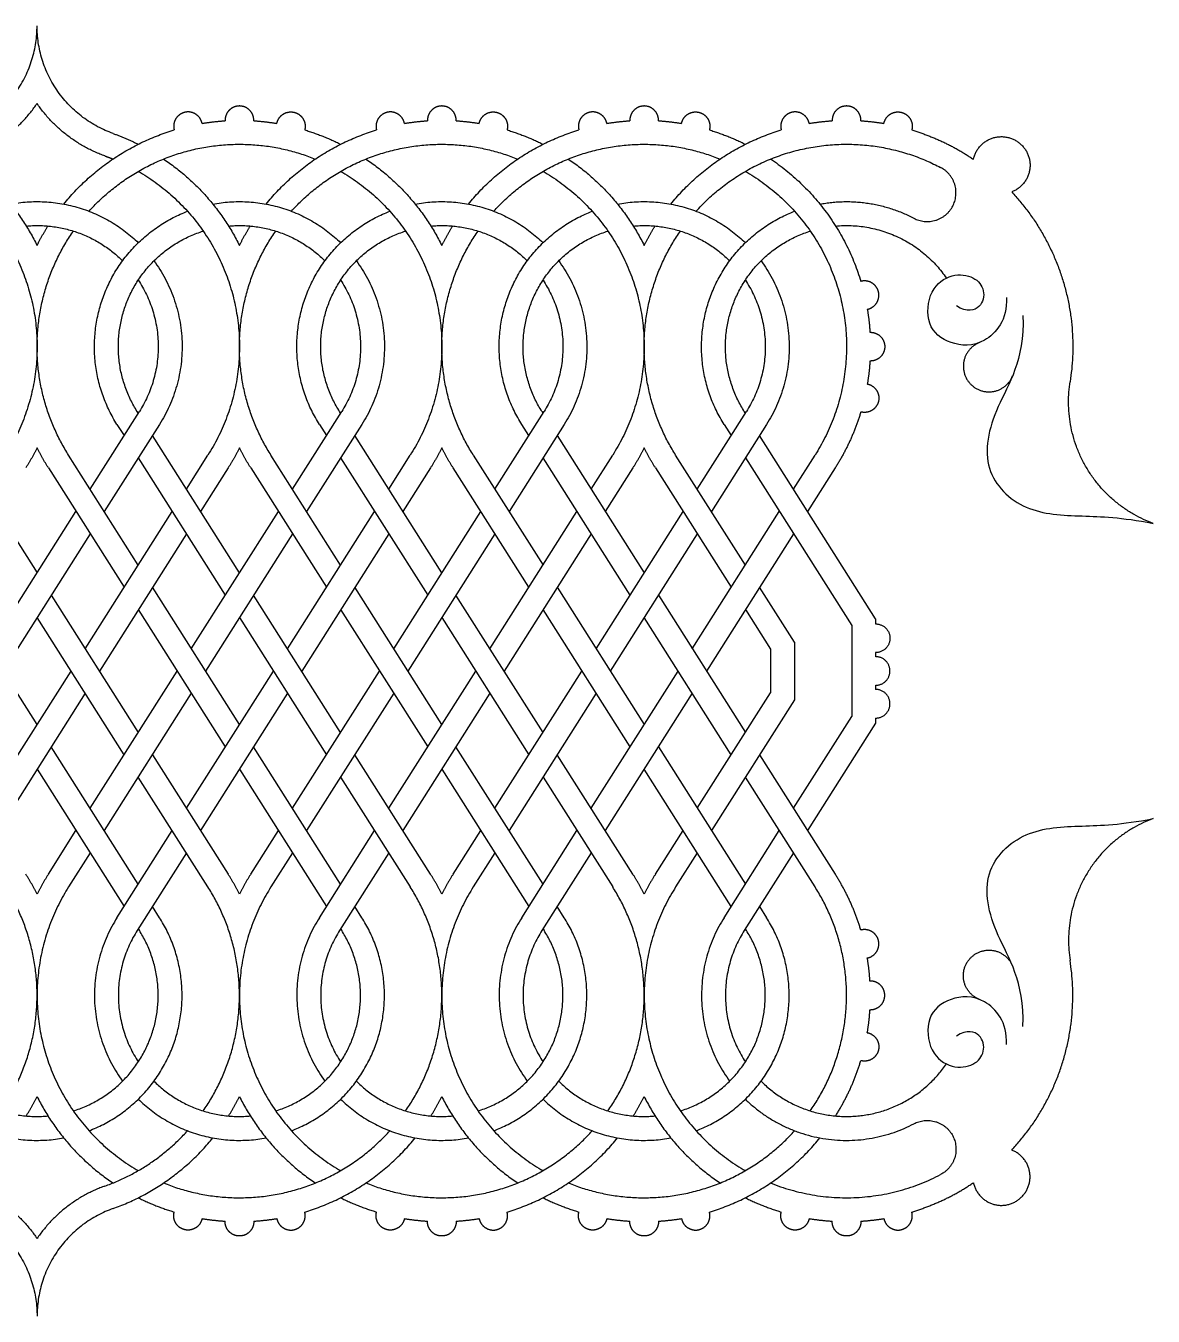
# Model space of a CAD drawing. Header units: millimetres. Extents: x -117 to 119, y -123 to 112.
# Drawn here: x 77.23 to 118.31, y 16.34 to 63.35 of the extents above; entities that cross this region are included whole.
import ezdxf

# ---------------------------------------------------------------- set-up
doc = ezdxf.new("R2010")
doc.units = ezdxf.units.MM
doc.header["$MEASUREMENT"] = 0
doc.layers.add('Layer 03', color=5, linetype='Continuous')

msp = doc.modelspace()

# ---------------------------------------------------------------- linework, layer by layer
at = {"layer": 'Layer 03'}
for p, q in [((79.574, 46.473), (81.367, 49.3)), ((81.328, 49.238), (81.288, 49.3)), ((86.949, 46.473), (88.742, 49.3)), ((88.702, 49.238), (88.663, 49.3)), ((94.323, 46.473), (96.116, 49.3)), ((96.037, 49.3), (96.077, 49.238)), ((101.698, 46.473), (103.491, 49.3)), ((103.451, 49.238), (103.412, 49.3)), ((82.103, 48.833), (80.09, 45.66)), ((80.552, 48.833), (80.812, 48.424)), ((89.477, 48.833), (87.464, 45.66)), ((87.927, 48.833), (88.186, 48.424)), ((96.852, 48.833), (94.839, 45.66)), ((95.561, 48.424), (95.302, 48.833)), ((104.226, 48.833), (102.214, 45.66)), ((102.676, 48.833), (102.936, 48.424)), ((74.469, 48.424), (77.64, 43.424)), ((85.015, 43.424), (81.843, 48.424)), ((92.389, 43.424), (89.218, 48.424)), ((96.592, 48.424), (99.764, 43.424)), ((108.199, 41.752), (103.967, 48.424)), ((81.328, 43.708), (78.787, 47.714)), ((81.328, 47.611), (84.499, 42.611)), ((83.081, 46.473), (83.868, 47.714)), ((88.702, 43.708), (86.162, 47.714)), ((88.702, 47.611), (91.874, 42.611)), ((90.455, 46.473), (91.242, 47.714)), ((93.536, 47.714), (96.077, 43.708)), ((99.248, 42.611), (96.077, 47.611)), ((97.83, 46.473), (98.617, 47.714)), ((103.451, 43.708), (100.911, 47.714)), ((103.451, 47.611), (107.328, 41.499)), ((105.205, 46.473), (105.992, 47.714)), ((78.052, 47.247), (80.812, 42.895)), ((84.603, 47.247), (83.597, 45.66)), ((85.426, 47.247), (88.186, 42.895)), ((91.978, 47.247), (90.971, 45.66)), ((95.561, 42.895), (92.801, 47.247)), ((99.352, 47.247), (98.346, 45.66)), ((100.175, 47.247), (102.936, 42.895)), ((106.727, 47.247), (105.72, 45.66)), ((75.887, 40.659), (79.058, 45.66)), ((79.394, 40.659), (82.565, 45.66)), ((83.261, 40.659), (86.433, 45.66)), ((86.768, 40.659), (89.94, 45.66)), ((90.636, 40.659), (93.808, 45.66)), ((94.143, 40.659), (97.314, 45.66)), ((98.011, 40.659), (101.182, 45.66)), ((101.517, 40.659), (104.689, 45.66)), ((79.574, 44.847), (76.403, 39.846)), ((83.081, 44.847), (79.909, 39.846)), ((86.949, 44.847), (83.777, 39.846)), ((90.455, 44.847), (87.284, 39.846)), ((94.323, 44.847), (91.152, 39.846)), ((97.83, 44.847), (94.658, 39.846)), ((101.698, 44.847), (98.526, 39.846)), ((105.205, 44.847), (102.033, 39.846)), ((77.64, 37.895), (74.469, 42.895)), ((85.015, 37.895), (81.843, 42.895)), ((92.389, 37.895), (89.218, 42.895)), ((96.592, 42.895), (99.764, 37.895)), ((105.238, 40.892), (103.967, 42.895)), ((78.156, 42.611), (81.328, 37.61)), ((88.702, 37.61), (85.531, 42.611)), ((96.077, 37.61), (92.905, 42.611)), ((100.28, 42.611), (103.451, 37.61)), ((81.328, 42.082), (84.499, 37.082)), ((88.702, 42.082), (91.874, 37.082)), ((99.248, 37.082), (96.077, 42.082)), ((103.451, 42.082), (104.367, 40.639)), ((80.812, 36.797), (77.64, 41.798)), ((85.015, 41.798), (88.186, 36.797)), ((92.389, 41.798), (95.561, 36.797)), ((102.936, 36.797), (99.764, 41.798)), ((107.328, 41.499), (107.328, 38.194)), ((108.199, 41.752), (108.199, 41.562)), ((105.238, 40.892), (105.238, 38.801)), ((108.199, 40.517), (108.199, 40.369)), ((75.706, 34.846), (78.878, 39.846)), ((79.574, 34.846), (82.746, 39.846)), ((83.081, 34.846), (86.252, 39.846)), ((86.949, 34.846), (90.12, 39.846)), ((90.455, 34.846), (93.627, 39.846)), ((94.323, 34.846), (97.495, 39.846)), ((97.83, 34.846), (101.002, 39.846)), ((79.394, 39.033), (76.222, 34.033)), ((83.261, 39.033), (80.09, 34.033)), ((86.768, 39.033), (83.597, 34.033)), ((90.636, 39.033), (87.464, 34.033)), ((94.143, 39.033), (90.971, 34.033)), ((98.011, 39.033), (94.839, 34.033)), ((101.517, 39.033), (98.346, 34.033)), ((101.698, 34.846), (104.367, 39.054)), ((108.199, 39.324), (108.199, 39.175)), ((105.238, 38.801), (102.214, 34.033)), ((105.205, 34.846), (107.328, 38.194)), ((108.199, 38.13), (108.199, 37.941)), ((108.199, 37.941), (105.72, 34.033)), ((81.328, 32.081), (78.156, 37.082)), ((81.843, 36.797), (84.603, 32.445)), ((88.702, 32.081), (85.531, 37.082)), ((91.978, 32.445), (89.218, 36.797)), ((96.077, 32.081), (92.905, 37.082)), ((99.352, 32.445), (96.592, 36.797)), ((100.28, 37.082), (103.451, 32.081)), ((103.967, 36.797), (106.727, 32.445)), ((77.64, 36.269), (80.812, 31.268)), ((85.015, 36.269), (88.186, 31.268)), ((92.389, 36.269), (95.561, 31.268)), ((102.936, 31.268), (99.764, 36.269)), ((83.868, 31.979), (81.328, 35.984)), ((88.702, 35.984), (91.242, 31.979)), ((96.077, 35.984), (98.617, 31.979)), ((105.992, 31.979), (103.451, 35.984)), ((78.052, 32.445), (79.058, 34.033)), ((80.552, 30.859), (82.565, 34.033)), ((85.426, 32.445), (86.433, 34.033)), ((87.927, 30.859), (89.94, 34.033)), ((92.801, 32.445), (93.808, 34.033)), ((95.302, 30.859), (97.314, 34.033)), ((100.175, 32.445), (101.182, 34.033)), ((102.676, 30.859), (104.689, 34.033)), ((79.574, 33.219), (78.787, 31.979)), ((83.081, 33.219), (81.288, 30.393)), ((86.949, 33.219), (86.162, 31.979)), ((90.455, 33.219), (88.663, 30.393)), ((94.323, 33.219), (93.536, 31.979)), ((97.83, 33.219), (96.037, 30.393)), ((101.698, 33.219), (100.911, 31.979)), ((105.205, 33.219), (103.412, 30.393)), ((82.103, 30.859), (81.843, 31.268)), ((89.477, 30.859), (89.218, 31.268)), ((96.852, 30.859), (96.592, 31.268)), ((103.967, 31.268), (104.226, 30.859)), ((81.328, 30.455), (81.367, 30.393)), ((88.702, 30.455), (88.742, 30.393)), ((96.077, 30.455), (96.116, 30.393)), ((103.491, 30.393), (103.451, 30.455))]:
    msp.add_line(p, q, dxfattribs=at)
msp.add_lwpolyline([(104.367, 40.639), (104.367, 39.054)], dxfattribs=at)
for points, weights in [([(74.874, 59.431), (77.64, 60.417), (77.64, 63.353)], [1, 0.817169285018, 1]), ([(80.407, 59.431), (77.64, 60.417), (77.64, 63.353)], [1, 0.817169285018, 1]), ([(75.166, 58.611), (76.715, 59.163), (77.64, 60.523)], [1, 0.950550319009, 1]), ([(80.115, 58.611), (78.565, 59.163), (77.64, 60.523)], [1, 0.950550319009, 1]), ([(83.654, 59.796), (84.071, 59.866), (84.492, 59.893)], [1, 0.998688853737, 1]), ([(85.537, 59.893), (85.959, 59.866), (86.376, 59.796)], [1, 0.998688853737, 1]), ([(91.028, 59.796), (91.445, 59.866), (91.867, 59.893)], [1, 0.998688853737, 1]), ([(92.912, 59.893), (93.334, 59.866), (93.75, 59.796)], [1, 0.998688853737, 1]), ([(98.403, 59.796), (98.82, 59.866), (99.242, 59.893)], [1, 0.998688853737, 1]), ([(100.286, 59.893), (100.708, 59.866), (101.125, 59.796)], [1, 0.998688853737, 1]), ([(105.777, 59.796), (106.194, 59.866), (106.616, 59.893)], [1, 0.998688853737, 1]), ([(107.661, 59.893), (108.083, 59.866), (108.499, 59.796)], [1, 0.998688853737, 1]), ([(78.611, 56.858), (80.208, 58.827), (82.636, 59.559)], [1, 0.955820526348, 1]), ([(80.407, 59.431), (80.879, 59.263), (81.328, 59.039)], [1, 0.998156961942, 1]), ([(85.986, 56.858), (87.583, 58.827), (90.011, 59.559)], [1, 0.95582052632, 1]), ([(87.393, 59.559), (88.07, 59.355), (88.702, 59.039)], [1, 0.996346281086, 1]), ([(93.36, 56.858), (94.958, 58.827), (97.386, 59.559)], [1, 0.955820526348, 1]), ([(94.768, 59.559), (95.444, 59.355), (96.077, 59.039)], [1, 0.996346281076, 1]), ([(100.735, 56.858), (102.332, 58.827), (104.76, 59.559)], [1, 0.955820526322, 1]), ([(102.142, 59.559), (102.819, 59.355), (103.451, 59.039)], [1, 0.996346281086, 1]), ([(109.517, 59.559), (110.722, 59.196), (111.763, 58.49)], [1, 0.988557630329, 1]), ([(79.533, 56.597), (82.99, 60.437), (87.78, 58.5)], [1, 0.818996400756, 1]), ([(86.908, 56.597), (90.364, 60.437), (95.154, 58.5)], [1, 0.818996400636, 1]), ([(94.283, 56.597), (97.739, 60.437), (102.529, 58.5)], [1, 0.818996400757, 1]), ([(101.657, 56.597), (105.493, 60.858), (110.568, 58.192)], [1, 0.789480993484, 1]), ([(74.875, 58.5), (76.671, 57.289), (77.64, 55.352)], [1, 0.967185526013, 1]), ([(80.115, 58.611), (80.261, 58.558), (80.405, 58.5)], [1, 0.999778050174, 1]), ([(82.25, 58.5), (84.046, 57.289), (85.015, 55.352)], [1, 0.96718552604, 1]), ([(89.625, 58.5), (91.42, 57.289), (92.389, 55.352)], [1, 0.967185526013, 1]), ([(96.999, 58.5), (98.795, 57.289), (99.764, 55.352)], [1, 0.96718552604, 1]), ([(104.367, 58.505), (106.81, 56.861), (107.659, 54.042)], [1, 0.941757131534, 1]), ([(76.67, 56.858), (79.364, 57.361), (81.328, 55.449)], [1, 0.887669925615, 1]), ([(84.044, 56.858), (86.739, 57.361), (88.702, 55.449)], [1, 0.887669925712, 1]), ([(91.419, 56.858), (94.113, 57.361), (96.077, 55.449)], [1, 0.887669925616, 1]), ([(98.793, 56.858), (101.488, 57.361), (103.451, 55.449)], [1, 0.887669925713, 1]), ([(106.168, 56.858), (107.971, 57.195), (109.596, 56.342)], [1, 0.944663010579, 1]), ([(113.157, 57.299), (115.907, 54.362), (115.285, 50.387)], [1, 0.898715694084, 1]), ([(77.242, 56.059), (79.295, 56.245), (80.755, 54.79)], [1, 0.906066286951, 1]), ([(77.64, 55.352), (77.822, 55.715), (78.038, 56.059)], [1, 0.998789616494, 1]), ([(84.617, 56.059), (86.669, 56.245), (88.129, 54.79)], [1, 0.90606628704, 1]), ([(85.015, 55.352), (85.196, 55.715), (85.413, 56.059)], [1, 0.998789616499, 1]), ([(91.991, 56.059), (94.044, 56.245), (95.504, 54.79)], [1, 0.906066286952, 1]), ([(92.389, 55.352), (92.571, 55.715), (92.787, 56.059)], [1, 0.998789616494, 1]), ([(99.366, 56.059), (101.418, 56.245), (102.879, 54.79)], [1, 0.906066287041, 1]), ([(99.764, 55.352), (99.946, 55.715), (100.162, 56.059)], [1, 0.998789616499, 1]), ([(106.74, 56.059), (109.313, 56.292), (110.776, 54.163)], [1, 0.86301887473, 1]), ([(78.787, 47.714), (76.163, 51.852), (78.961, 55.875)], [1, 0.832892422611, 1]), ([(86.162, 47.714), (83.537, 51.852), (86.335, 55.875)], [1, 0.832892422675, 1]), ([(93.536, 47.714), (90.912, 51.852), (93.71, 55.875)], [1, 0.83289242179, 1]), ([(100.911, 47.714), (98.286, 51.852), (101.084, 55.875)], [1, 0.832892422635, 1]), ([(81.9, 54.79), (84.035, 51.881), (82.103, 48.833)], [1, 0.825795826317, 1]), ([(89.275, 54.79), (91.41, 51.881), (89.477, 48.833)], [1, 0.825795826268, 1]), ([(96.649, 54.79), (98.785, 51.881), (96.852, 48.833)], [1, 0.825795825162, 1]), ([(104.024, 54.79), (106.159, 51.881), (104.226, 48.833)], [1, 0.825795826265, 1]), ([(81.328, 54.089), (82.894, 51.707), (81.367, 49.3)], [1, 0.840019645301, 1]), ([(88.702, 54.089), (90.268, 51.707), (88.742, 49.3)], [1, 0.840019645528, 1]), ([(96.077, 54.089), (97.643, 51.707), (96.116, 49.3)], [1, 0.840019645681, 1]), ([(103.451, 54.089), (105.017, 51.707), (103.491, 49.3)], [1, 0.840019645064, 1]), ([(107.896, 53.025), (107.966, 52.608), (107.993, 52.186)], [1, 0.998688853737, 1]), ([(107.993, 51.141), (107.966, 50.719), (107.896, 50.303)], [1, 0.998688853737, 1]), ([(118.314, 45.222), (114.686, 46.565), (115.285, 50.387)], [1, 0.773872505279, 1]), ([(107.659, 49.285), (107.333, 48.202), (106.727, 47.247)], [1, 0.990723950113, 1]), ([(77.64, 47.975), (77.453, 47.601), (77.229, 47.247)], [1, 0.998713993728, 1]), ([(78.052, 47.247), (77.828, 47.601), (77.64, 47.975)], [1, 0.998713993736, 1]), ([(85.015, 47.975), (84.828, 47.601), (84.603, 47.247)], [1, 0.998713993735, 1]), ([(85.426, 47.247), (85.202, 47.601), (85.015, 47.975)], [1, 0.998713993737, 1]), ([(92.389, 47.975), (92.202, 47.601), (91.978, 47.247)], [1, 0.998713993732, 1]), ([(92.801, 47.247), (92.577, 47.601), (92.389, 47.975)], [1, 0.998713993736, 1]), ([(99.764, 47.975), (99.577, 47.601), (99.352, 47.247)], [1, 0.998713993733, 1]), ([(100.175, 47.247), (99.951, 47.601), (99.764, 47.975)], [1, 0.998713993681, 1]), ([(118.314, 34.47), (114.686, 33.127), (115.285, 29.305)], [1, 0.773872505279, 1]), ([(77.64, 31.717), (77.453, 32.092), (77.229, 32.445)], [1, 0.998713993728, 1]), ([(78.052, 32.445), (77.828, 32.092), (77.64, 31.717)], [1, 0.998713993728, 1]), ([(85.015, 31.717), (84.828, 32.092), (84.603, 32.445)], [1, 0.998713993686, 1]), ([(85.426, 32.445), (85.202, 32.092), (85.015, 31.717)], [1, 0.998713993737, 1]), ([(92.389, 31.717), (92.202, 32.092), (91.978, 32.445)], [1, 0.998713993736, 1]), ([(92.801, 32.445), (92.577, 32.092), (92.389, 31.717)], [1, 0.998713993685, 1]), ([(99.764, 31.717), (99.577, 32.092), (99.352, 32.445)], [1, 0.998713993709, 1]), ([(100.175, 32.445), (99.951, 32.092), (99.764, 31.717)], [1, 0.998713993681, 1]), ([(107.659, 30.407), (107.333, 31.49), (106.727, 32.445)], [1, 0.990723950081, 1]), ([(76.32, 23.818), (79.118, 27.841), (76.493, 31.979)], [1, 0.83289242161, 1]), ([(83.694, 23.818), (86.492, 27.841), (83.868, 31.979)], [1, 0.832892422672, 1]), ([(91.069, 23.818), (93.867, 27.841), (91.242, 31.979)], [1, 0.83289242255, 1]), ([(98.443, 23.818), (101.242, 27.841), (98.617, 31.979)], [1, 0.832892422698, 1]), ([(105.818, 23.818), (108.616, 27.841), (105.992, 31.979)], [1, 0.832892422114, 1]), ([(80.552, 30.859), (78.62, 27.812), (80.755, 24.902)], [1, 0.825795826267, 1]), ([(87.927, 30.859), (85.994, 27.812), (88.129, 24.902)], [1, 0.825795826338, 1]), ([(95.302, 30.859), (93.369, 27.812), (95.504, 24.902)], [1, 0.825795826268, 1]), ([(102.676, 30.859), (100.743, 27.812), (102.879, 24.902)], [1, 0.825795826257, 1]), ([(81.288, 30.393), (79.761, 27.986), (81.328, 25.604)], [1, 0.840019645568, 1]), ([(88.663, 30.393), (87.136, 27.986), (88.702, 25.604)], [1, 0.840019645642, 1]), ([(96.037, 30.393), (94.51, 27.986), (96.077, 25.604)], [1, 0.840019645599, 1]), ([(103.412, 30.393), (101.885, 27.986), (103.451, 25.604)], [1, 0.840019645575, 1]), ([(107.993, 28.551), (107.966, 28.973), (107.896, 29.39)], [1, 0.998688853737, 1]), ([(113.157, 22.393), (115.907, 25.33), (115.285, 29.305)], [1, 0.898715694084, 1]), ([(107.896, 26.668), (107.966, 27.085), (107.993, 27.507)], [1, 0.998688853737, 1]), ([(106.74, 23.634), (107.336, 24.58), (107.659, 25.651)], [1, 0.990928577982, 1]), ([(74.526, 24.902), (75.986, 23.448), (78.038, 23.634)], [1, 0.906066286951, 1]), ([(81.9, 24.902), (83.36, 23.448), (85.413, 23.634)], [1, 0.90606628704, 1]), ([(89.275, 24.902), (90.735, 23.448), (92.787, 23.634)], [1, 0.906066286952, 1]), ([(96.649, 24.902), (98.109, 23.448), (100.162, 23.634)], [1, 0.906066287041, 1]), ([(73.953, 24.244), (75.916, 22.331), (78.611, 22.835)], [1, 0.887669925615, 1]), ([(77.242, 23.634), (77.459, 23.977), (77.64, 24.34)], [1, 0.998789616494, 1]), ([(77.64, 24.34), (78.609, 22.403), (80.405, 21.192)], [1, 0.967185526013, 1]), ([(81.328, 24.244), (83.291, 22.331), (85.986, 22.835)], [1, 0.887669925712, 1]), ([(84.617, 23.634), (84.833, 23.977), (85.015, 24.34)], [1, 0.998789616499, 1]), ([(85.015, 24.34), (85.984, 22.403), (87.78, 21.192)], [1, 0.96718552604, 1]), ([(88.702, 24.244), (90.666, 22.331), (93.36, 22.835)], [1, 0.887669925616, 1]), ([(91.991, 23.634), (92.208, 23.977), (92.389, 24.34)], [1, 0.998789616494, 1]), ([(92.389, 24.34), (93.358, 22.403), (95.154, 21.192)], [1, 0.967185526013, 1]), ([(96.077, 24.244), (98.04, 22.331), (100.735, 22.835)], [1, 0.887669925713, 1]), ([(99.366, 23.634), (99.582, 23.977), (99.764, 24.34)], [1, 0.998789616499, 1]), ([(99.764, 24.34), (100.733, 22.403), (102.529, 21.192)], [1, 0.96718552604, 1]), ([(103.451, 24.244), (106.199, 21.567), (109.596, 23.351)], [1, 0.809199389752, 1]), ([(80.115, 21.082), (81.873, 21.708), (83.122, 23.095)], [1, 0.969430559562, 1]), ([(82.25, 21.192), (87.04, 19.255), (90.496, 23.095)], [1, 0.818996400756, 1]), ([(89.625, 21.192), (94.414, 19.255), (97.871, 23.095)], [1, 0.818996400636, 1]), ([(96.999, 21.192), (101.789, 19.255), (105.245, 23.095)], [1, 0.818996400757, 1]), ([(80.407, 20.261), (82.587, 21.038), (84.044, 22.835)], [1, 0.962812383708, 1]), ([(87.393, 20.134), (89.821, 20.865), (91.419, 22.835)], [1, 0.955820526342, 1]), ([(94.768, 20.134), (97.196, 20.865), (98.793, 22.835)], [1, 0.955820526309, 1]), ([(102.142, 20.134), (104.57, 20.865), (106.168, 22.835)], [1, 0.955820526343, 1]), ([(104.367, 21.195), (107.538, 19.909), (110.568, 21.5)], [1, 0.907078023531, 1]), ([(109.517, 20.134), (110.722, 20.497), (111.763, 21.202)], [1, 0.988557630329, 1]), ([(75.166, 21.082), (76.715, 20.53), (77.64, 19.17)], [1, 0.950550319009, 1]), ([(80.115, 21.082), (78.565, 20.53), (77.64, 19.17)], [1, 0.950550319009, 1]), ([(74.874, 20.261), (77.64, 19.276), (77.64, 16.339)], [1, 0.817169285018, 1]), ([(80.407, 20.261), (77.64, 19.276), (77.64, 16.339)], [1, 0.817169285018, 1]), ([(81.328, 20.654), (81.96, 20.338), (82.636, 20.134)], [1, 0.996346281088, 1]), ([(88.702, 20.654), (89.334, 20.338), (90.011, 20.134)], [1, 0.996346281079, 1]), ([(96.077, 20.654), (96.709, 20.338), (97.386, 20.134)], [1, 0.996346281088, 1]), ([(103.451, 20.654), (104.083, 20.338), (104.76, 20.134)], [1, 0.99634628108, 1]), ([(83.654, 19.896), (84.071, 19.827), (84.492, 19.8)], [1, 0.998688853737, 1]), ([(85.537, 19.8), (85.959, 19.827), (86.376, 19.896)], [1, 0.998688853737, 1]), ([(91.028, 19.896), (91.445, 19.827), (91.867, 19.8)], [1, 0.998688853738, 1]), ([(92.912, 19.8), (93.334, 19.827), (93.75, 19.896)], [1, 0.998688853737, 1]), ([(98.403, 19.896), (98.82, 19.827), (99.242, 19.8)], [1, 0.998688853737, 1]), ([(100.286, 19.8), (100.708, 19.827), (101.125, 19.896)], [1, 0.998688853737, 1]), ([(105.777, 19.896), (106.194, 19.827), (106.616, 19.8)], [1, 0.998688853737, 1]), ([(107.661, 19.8), (108.083, 19.827), (108.499, 19.896)], [1, 0.998688853737, 1])]:
    msp.add_rational_spline(points, weights, degree=2, dxfattribs=at)
for points, weights, knots in [([(83.654, 59.796), (83.61, 60.013), (83.424, 60.133), (83.238, 60.253), (83.023, 60.202), (82.807, 60.152), (82.693, 59.962), (82.579, 59.773), (82.636, 59.559)], [1, 0.920818306781, 1, 0.920818306781, 1, 0.920818306781, 1, 0.920818306781, 1], [0.296268, 0.296268, 0.296268, 1.498136, 1.498136, 2.700004, 2.700004, 3.901872, 3.901872, 5.103741, 5.103741, 5.103741]), ([(85.537, 59.893), (85.544, 60.114), (85.39, 60.273), (85.236, 60.432), (85.015, 60.432), (84.793, 60.432), (84.639, 60.273), (84.485, 60.114), (84.492, 59.893)], [1, 0.920818306781, 1, 0.920818306781, 1, 0.920818306781, 1, 0.920818306781, 1], [9.377236, 9.377236, 9.377236, 10.579104, 10.579104, 11.780972, 11.780972, 12.982841, 12.982841, 14.184709, 14.184709, 14.184709]), ([(86.376, 59.796), (86.419, 60.013), (86.605, 60.133), (86.791, 60.253), (87.007, 60.202), (87.223, 60.152), (87.336, 59.962), (87.45, 59.773), (87.393, 59.559)], [1, 0.920818306752, 1, 0.920818306752, 1, 0.920818306752, 1, 0.920818306752, 1], [0.296268, 0.296268, 0.296268, 1.498136, 1.498136, 2.700004, 2.700004, 3.901872, 3.901872, 5.103741, 5.103741, 5.103741]), ([(91.028, 59.796), (90.985, 60.013), (90.799, 60.133), (90.613, 60.253), (90.397, 60.202), (90.182, 60.152), (90.068, 59.962), (89.954, 59.773), (90.011, 59.559)], [1, 0.920818306781, 1, 0.920818306781, 1, 0.920818306781, 1, 0.920818306781, 1], [0.296268, 0.296268, 0.296268, 1.498136, 1.498136, 2.700004, 2.700004, 3.901872, 3.901872, 5.103741, 5.103741, 5.103741]), ([(92.912, 59.893), (92.919, 60.114), (92.765, 60.273), (92.611, 60.432), (92.389, 60.432), (92.168, 60.432), (92.014, 60.273), (91.86, 60.114), (91.867, 59.893)], [1, 0.920818306781, 1, 0.920818306781, 1, 0.920818306781, 1, 0.920818306781, 1], [9.377236, 9.377236, 9.377236, 10.579104, 10.579104, 11.780972, 11.780972, 12.982841, 12.982841, 14.184709, 14.184709, 14.184709]), ([(93.75, 59.796), (93.794, 60.013), (93.98, 60.133), (94.166, 60.253), (94.382, 60.202), (94.597, 60.152), (94.711, 59.962), (94.825, 59.773), (94.768, 59.559)], [1, 0.920818306752, 1, 0.920818306752, 1, 0.920818306752, 1, 0.920818306752, 1], [0.296268, 0.296268, 0.296268, 1.498136, 1.498136, 2.700004, 2.700004, 3.901872, 3.901872, 5.103741, 5.103741, 5.103741]), ([(98.403, 59.796), (98.36, 60.013), (98.173, 60.133), (97.987, 60.253), (97.772, 60.202), (97.556, 60.152), (97.442, 59.962), (97.329, 59.773), (97.386, 59.559)], [1, 0.920818306781, 1, 0.920818306781, 1, 0.920818306781, 1, 0.920818306781, 1], [0.296268, 0.296268, 0.296268, 1.498136, 1.498136, 2.700004, 2.700004, 3.901872, 3.901872, 5.103741, 5.103741, 5.103741]), ([(100.286, 59.893), (100.293, 60.114), (100.139, 60.273), (99.985, 60.432), (99.764, 60.432), (99.543, 60.432), (99.389, 60.273), (99.235, 60.114), (99.242, 59.893)], [1, 0.920818306781, 1, 0.920818306781, 1, 0.920818306781, 1, 0.920818306781, 1], [9.377236, 9.377236, 9.377236, 10.579104, 10.579104, 11.780972, 11.780972, 12.982841, 12.982841, 14.184709, 14.184709, 14.184709]), ([(101.125, 59.796), (101.168, 60.013), (101.354, 60.133), (101.541, 60.253), (101.756, 60.202), (101.972, 60.152), (102.085, 59.962), (102.199, 59.773), (102.142, 59.559)], [1, 0.920818306752, 1, 0.920818306752, 1, 0.920818306752, 1, 0.920818306752, 1], [0.296268, 0.296268, 0.296268, 1.498136, 1.498136, 2.700004, 2.700004, 3.901872, 3.901872, 5.103741, 5.103741, 5.103741]), ([(105.777, 59.796), (105.734, 60.013), (105.548, 60.133), (105.362, 60.253), (105.146, 60.202), (104.931, 60.152), (104.817, 59.962), (104.703, 59.773), (104.76, 59.559)], [1, 0.920818306781, 1, 0.920818306781, 1, 0.920818306781, 1, 0.920818306781, 1], [0.296268, 0.296268, 0.296268, 1.498136, 1.498136, 2.700004, 2.700004, 3.901872, 3.901872, 5.103741, 5.103741, 5.103741]), ([(107.661, 59.893), (107.668, 60.114), (107.514, 60.273), (107.36, 60.432), (107.138, 60.432), (106.917, 60.432), (106.763, 60.273), (106.609, 60.114), (106.616, 59.893)], [1, 0.920818306781, 1, 0.920818306781, 1, 0.920818306781, 1, 0.920818306781, 1], [9.377236, 9.377236, 9.377236, 10.579104, 10.579104, 11.780972, 11.780972, 12.982841, 12.982841, 14.184709, 14.184709, 14.184709]), ([(108.499, 59.796), (108.543, 60.013), (108.729, 60.133), (108.915, 60.253), (109.131, 60.202), (109.346, 60.152), (109.46, 59.962), (109.574, 59.773), (109.517, 59.559)], [1, 0.920818306752, 1, 0.920818306752, 1, 0.920818306752, 1, 0.920818306752, 1], [0.296268, 0.296268, 0.296268, 1.498136, 1.498136, 2.700004, 2.700004, 3.901872, 3.901872, 5.103741, 5.103741, 5.103741]), ([(111.763, 58.49), (111.887, 59.07), (112.448, 59.26), (113.01, 59.45), (113.46, 59.065), (113.911, 58.681), (113.811, 58.096), (113.711, 57.512), (113.157, 57.299)], [1, 0.869371062485, 1, 0.869371062485, 1, 0.869371062485, 1, 0.869371062485, 1], [1.501501, 1.501501, 1.501501, 4.595673, 4.595673, 7.689845, 7.689845, 10.784018, 10.784018, 13.87819, 13.87819, 13.87819]), ([(73.953, 58.05), (76.677, 56.478), (77.427, 53.424), (78.178, 50.37), (76.493, 47.714)], [1, 0.919847751789, 1, 0.919847751789, 1], [209.611056, 209.611056, 209.611056, 228.691794, 228.691794, 247.772532, 247.772532, 247.772532]), ([(81.328, 58.05), (84.051, 56.478), (84.802, 53.424), (85.552, 50.37), (83.868, 47.714)], [1, 0.919847751814, 1, 0.919847751814, 1], [209.611056, 209.611056, 209.611056, 228.691794, 228.691794, 247.772532, 247.772532, 247.772532]), ([(88.702, 58.05), (91.426, 56.478), (92.176, 53.424), (92.927, 50.37), (91.242, 47.714)], [1, 0.919847751789, 1, 0.919847751789, 1], [209.611056, 209.611056, 209.611056, 228.691794, 228.691794, 247.772532, 247.772532, 247.772532]), ([(96.077, 58.05), (98.8, 56.478), (99.551, 53.424), (100.301, 50.37), (98.617, 47.714)], [1, 0.919847751814, 1, 0.919847751814, 1], [209.611056, 209.611056, 209.611056, 228.691794, 228.691794, 247.772532, 247.772532, 247.772532]), ([(103.451, 58.05), (106.175, 56.478), (106.925, 53.424), (107.676, 50.37), (105.992, 47.714)], [1, 0.919847751789, 1, 0.919847751789, 1], [209.611056, 209.611056, 209.611056, 228.691794, 228.691794, 247.772532, 247.772532, 247.772532]), ([(109.596, 56.342), (110.521, 55.855), (111.007, 56.781), (111.493, 57.706), (110.568, 58.192)], [1, 0.707106781187, 1, 0.707106781187, 1], [0, 0, 0, 4.712389, 4.712389, 9.424778, 9.424778, 9.424778]), ([(80.552, 48.833), (79.212, 50.947), (79.998, 53.324), (80.785, 55.7), (83.122, 56.597)], [1, 0.903726879224, 1, 0.903726879224, 1], [131.17286, 131.17286, 131.17286, 149.901641, 149.901641, 168.630423, 168.630423, 168.630423]), ([(87.927, 48.833), (86.586, 50.947), (87.373, 53.324), (88.159, 55.7), (90.496, 56.597)], [1, 0.903726879282, 1, 0.903726879282, 1], [131.17286, 131.17286, 131.17286, 149.901641, 149.901641, 168.630423, 168.630423, 168.630423]), ([(95.302, 48.833), (93.961, 50.947), (94.747, 53.324), (95.534, 55.7), (97.871, 56.597)], [1, 0.903726879056, 1, 0.903726879056, 1], [131.17286, 131.17286, 131.17286, 149.901641, 149.901641, 168.630423, 168.630423, 168.630423]), ([(102.676, 48.833), (101.335, 50.947), (102.122, 53.324), (102.908, 55.7), (105.245, 56.597)], [1, 0.903726879251, 1, 0.903726879251, 1], [131.17286, 131.17286, 131.17286, 149.901641, 149.901641, 168.630423, 168.630423, 168.630423]), ([(81.288, 49.3), (80.123, 51.137), (80.87, 53.18), (81.618, 55.224), (83.694, 55.875)], [1, 0.896922892811, 1, 0.896922892811, 1], [93.991039, 93.991039, 93.991039, 107.885324, 107.885324, 121.77961, 121.77961, 121.77961]), ([(88.663, 49.3), (87.497, 51.137), (88.245, 53.18), (88.993, 55.224), (91.069, 55.875)], [1, 0.896922892719, 1, 0.896922892719, 1], [93.991039, 93.991039, 93.991039, 107.885324, 107.885324, 121.77961, 121.77961, 121.77961]), ([(96.037, 49.3), (94.872, 51.137), (95.62, 53.18), (96.367, 55.224), (98.443, 55.875)], [1, 0.896922892755, 1, 0.896922892755, 1], [93.991039, 93.991039, 93.991039, 107.885324, 107.885324, 121.77961, 121.77961, 121.77961]), ([(103.412, 49.3), (102.246, 51.137), (102.994, 53.18), (103.742, 55.224), (105.818, 55.875)], [1, 0.896922892797, 1, 0.896922892797, 1], [93.991039, 93.991039, 93.991039, 107.885324, 107.885324, 121.77961, 121.77961, 121.77961]), ([(107.896, 53.025), (108.113, 53.068), (108.233, 53.254), (108.353, 53.44), (108.303, 53.656), (108.252, 53.871), (108.063, 53.985), (107.873, 54.099), (107.659, 54.042)], [1, 0.920818306752, 1, 0.920818306752, 1, 0.920818306752, 1, 0.920818306752, 1], [0.296268, 0.296268, 0.296268, 1.498136, 1.498136, 2.700004, 2.700004, 3.901872, 3.901872, 5.103741, 5.103741, 5.103741]), ([(107.993, 52.186), (108.214, 52.193), (108.373, 52.039), (108.532, 51.885), (108.532, 51.664), (108.532, 51.442), (108.373, 51.288), (108.214, 51.134), (107.993, 51.141)], [1, 0.920818306781, 1, 0.920818306781, 1, 0.920818306781, 1, 0.920818306781, 1], [9.377236, 9.377236, 9.377236, 10.579104, 10.579104, 11.780972, 11.780972, 12.982841, 12.982841, 14.184709, 14.184709, 14.184709]), ([(111.985, 51.814), (111.519, 51.63), (111.416, 51.14), (111.313, 50.649), (111.665, 50.293), (112.017, 49.937), (112.509, 50.034), (113, 50.132), (113.19, 50.596)], [1, 0.880634566726, 1, 0.880634566726, 1, 0.880634566726, 1, 0.880634566726, 1], [0, 0, 0, 2.638739, 2.638739, 5.277477, 5.277477, 7.916216, 7.916216, 10.554955, 10.554955, 10.554955]), ([(107.896, 50.303), (108.113, 50.259), (108.233, 50.073), (108.353, 49.887), (108.303, 49.671), (108.252, 49.456), (108.063, 49.342), (107.873, 49.228), (107.659, 49.285)], [1, 0.920818306781, 1, 0.920818306781, 1, 0.920818306781, 1, 0.920818306781, 1], [0.296268, 0.296268, 0.296268, 1.498136, 1.498136, 2.700004, 2.700004, 3.901872, 3.901872, 5.103741, 5.103741, 5.103741]), ([(108.199, 41.562), (108.722, 41.562), (108.722, 41.04), (108.722, 40.517), (108.199, 40.517)], [1, 0.707106781187, 1, 0.707106781187, 1], [9.424778, 9.424778, 9.424778, 11.780972, 11.780972, 14.137167, 14.137167, 14.137167]), ([(108.199, 39.324), (108.722, 39.324), (108.722, 39.846), (108.722, 40.369), (108.199, 40.369)], [1, 0.707106781187, 1, 0.707106781187, 1], [9.424778, 9.424778, 9.424778, 11.780972, 11.780972, 14.137167, 14.137167, 14.137167]), ([(108.199, 38.13), (108.722, 38.13), (108.722, 38.653), (108.722, 39.175), (108.199, 39.175)], [1, 0.707106781187, 1, 0.707106781187, 1], [9.424778, 9.424778, 9.424778, 11.780972, 11.780972, 14.137167, 14.137167, 14.137167]), ([(78.787, 31.979), (77.103, 29.323), (77.853, 26.269), (78.604, 23.215), (81.328, 21.642)], [1, 0.919847751789, 1, 0.919847751789, 1], [146.665285, 146.665285, 146.665285, 165.746023, 165.746023, 184.826762, 184.826762, 184.826762]), ([(86.162, 31.979), (84.477, 29.323), (85.228, 26.269), (85.979, 23.215), (88.702, 21.642)], [1, 0.919847751404, 1, 0.919847751404, 1], [146.665285, 146.665285, 146.665285, 165.746023, 165.746023, 184.826762, 184.826762, 184.826762]), ([(93.536, 31.979), (91.852, 29.323), (92.602, 26.269), (93.353, 23.215), (96.077, 21.642)], [1, 0.919847751788, 1, 0.919847751788, 1], [146.665285, 146.665285, 146.665285, 165.746023, 165.746023, 184.826762, 184.826762, 184.826762]), ([(100.911, 31.979), (99.226, 29.323), (99.977, 26.269), (100.728, 23.215), (103.451, 21.642)], [1, 0.919847751791, 1, 0.919847751791, 1], [146.665285, 146.665285, 146.665285, 165.746023, 165.746023, 184.826762, 184.826762, 184.826762]), ([(79.533, 23.095), (81.87, 23.992), (82.657, 26.369), (83.443, 28.745), (82.103, 30.859)], [1, 0.903726878563, 1, 0.903726878563, 1], [184.142467, 184.142467, 184.142467, 202.871249, 202.871249, 221.600031, 221.600031, 221.600031]), ([(86.908, 23.095), (89.245, 23.992), (90.031, 26.369), (90.818, 28.745), (89.477, 30.859)], [1, 0.903726879249, 1, 0.903726879249, 1], [184.142467, 184.142467, 184.142467, 202.871249, 202.871249, 221.600031, 221.600031, 221.600031]), ([(94.283, 23.095), (96.62, 23.992), (97.406, 26.369), (98.192, 28.745), (96.852, 30.859)], [1, 0.903726879273, 1, 0.903726879273, 1], [184.142467, 184.142467, 184.142467, 202.871249, 202.871249, 221.600031, 221.600031, 221.600031]), ([(101.657, 23.095), (103.994, 23.992), (104.781, 26.369), (105.567, 28.745), (104.226, 30.859)], [1, 0.903726878931, 1, 0.903726878931, 1], [184.142467, 184.142467, 184.142467, 202.871249, 202.871249, 221.600031, 221.600031, 221.600031]), ([(78.961, 23.818), (81.037, 24.469), (81.785, 26.512), (82.532, 28.555), (81.367, 30.393)], [1, 0.89692289284, 1, 0.89692289284, 1], [130.997456, 130.997456, 130.997456, 144.891741, 144.891741, 158.786026, 158.786026, 158.786026]), ([(86.335, 23.818), (88.411, 24.469), (89.159, 26.512), (89.907, 28.555), (88.742, 30.393)], [1, 0.896922892813, 1, 0.896922892813, 1], [130.997456, 130.997456, 130.997456, 144.891741, 144.891741, 158.786026, 158.786026, 158.786026]), ([(93.71, 23.818), (95.786, 24.469), (96.534, 26.512), (97.282, 28.555), (96.116, 30.393)], [1, 0.89692289284, 1, 0.89692289284, 1], [130.997456, 130.997456, 130.997456, 144.891741, 144.891741, 158.786026, 158.786026, 158.786026]), ([(101.084, 23.818), (103.16, 24.469), (103.908, 26.512), (104.656, 28.555), (103.491, 30.393)], [1, 0.896922892812, 1, 0.896922892812, 1], [130.997456, 130.997456, 130.997456, 144.891741, 144.891741, 158.786026, 158.786026, 158.786026]), ([(107.896, 29.39), (108.113, 29.433), (108.233, 29.619), (108.353, 29.806), (108.303, 30.021), (108.252, 30.237), (108.063, 30.35), (107.873, 30.464), (107.659, 30.407)], [1, 0.920818306781, 1, 0.920818306781, 1, 0.920818306781, 1, 0.920818306781, 1], [0.296268, 0.296268, 0.296268, 1.498136, 1.498136, 2.700004, 2.700004, 3.901872, 3.901872, 5.103741, 5.103741, 5.103741]), ([(111.985, 27.879), (111.519, 28.063), (111.416, 28.553), (111.313, 29.043), (111.665, 29.399), (112.017, 29.756), (112.509, 29.658), (113, 29.56), (113.19, 29.096)], [1, 0.880634566726, 1, 0.880634566726, 1, 0.880634566726, 1, 0.880634566726, 1], [0, 0, 0, 2.638739, 2.638739, 5.277477, 5.277477, 7.916216, 7.916216, 10.554955, 10.554955, 10.554955]), ([(107.993, 27.507), (108.214, 27.5), (108.373, 27.654), (108.532, 27.808), (108.532, 28.029), (108.532, 28.25), (108.373, 28.404), (108.214, 28.558), (107.993, 28.551)], [1, 0.920818306781, 1, 0.920818306781, 1, 0.920818306781, 1, 0.920818306781, 1], [9.377236, 9.377236, 9.377236, 10.579104, 10.579104, 11.780972, 11.780972, 12.982841, 12.982841, 14.184709, 14.184709, 14.184709]), ([(107.896, 26.668), (108.113, 26.624), (108.233, 26.438), (108.353, 26.252), (108.303, 26.037), (108.252, 25.821), (108.063, 25.707), (107.873, 25.593), (107.659, 25.651)], [1, 0.920818306752, 1, 0.920818306752, 1, 0.920818306752, 1, 0.920818306752, 1], [0.296268, 0.296268, 0.296268, 1.498136, 1.498136, 2.700004, 2.700004, 3.901872, 3.901872, 5.103741, 5.103741, 5.103741]), ([(104.024, 24.902), (105.488, 23.443), (107.547, 23.635), (109.605, 23.826), (110.776, 25.53)], [1, 0.905568378207, 1, 0.905568378207, 1], [114.505293, 114.505293, 114.505293, 127.794196, 127.794196, 141.083098, 141.083098, 141.083098]), ([(109.596, 23.351), (110.521, 23.837), (111.007, 22.912), (111.493, 21.986), (110.568, 21.5)], [1, 0.707106781187, 1, 0.707106781187, 1], [0, 0, 0, 4.712389, 4.712389, 9.424778, 9.424778, 9.424778]), ([(111.763, 21.202), (111.887, 20.623), (112.448, 20.432), (113.01, 20.242), (113.46, 20.627), (113.911, 21.012), (113.811, 21.596), (113.711, 22.18), (113.157, 22.393)], [1, 0.869371062485, 1, 0.869371062485, 1, 0.869371062485, 1, 0.869371062485, 1], [1.501501, 1.501501, 1.501501, 4.595673, 4.595673, 7.689845, 7.689845, 10.784018, 10.784018, 13.87819, 13.87819, 13.87819]), ([(83.654, 19.896), (83.61, 19.679), (83.424, 19.56), (83.238, 19.44), (83.023, 19.49), (82.807, 19.54), (82.693, 19.73), (82.579, 19.92), (82.636, 20.134)], [1, 0.920818306781, 1, 0.920818306781, 1, 0.920818306781, 1, 0.920818306781, 1], [0.296268, 0.296268, 0.296268, 1.498136, 1.498136, 2.700004, 2.700004, 3.901872, 3.901872, 5.103741, 5.103741, 5.103741]), ([(85.537, 19.8), (85.544, 19.579), (85.39, 19.42), (85.236, 19.261), (85.015, 19.261), (84.793, 19.261), (84.639, 19.42), (84.485, 19.579), (84.492, 19.8)], [1, 0.920818306781, 1, 0.920818306781, 1, 0.920818306781, 1, 0.920818306781, 1], [9.377236, 9.377236, 9.377236, 10.579104, 10.579104, 11.780972, 11.780972, 12.982841, 12.982841, 14.184709, 14.184709, 14.184709]), ([(86.376, 19.896), (86.419, 19.679), (86.605, 19.56), (86.791, 19.44), (87.007, 19.49), (87.223, 19.54), (87.336, 19.73), (87.45, 19.92), (87.393, 20.134)], [1, 0.920818306752, 1, 0.920818306752, 1, 0.920818306752, 1, 0.920818306752, 1], [0.296268, 0.296268, 0.296268, 1.498136, 1.498136, 2.700004, 2.700004, 3.901872, 3.901872, 5.103741, 5.103741, 5.103741]), ([(91.028, 19.896), (90.985, 19.679), (90.799, 19.56), (90.613, 19.44), (90.397, 19.49), (90.182, 19.54), (90.068, 19.73), (89.954, 19.92), (90.011, 20.134)], [1, 0.920818306781, 1, 0.920818306781, 1, 0.920818306781, 1, 0.920818306781, 1], [0.296268, 0.296268, 0.296268, 1.498136, 1.498136, 2.700004, 2.700004, 3.901872, 3.901872, 5.103741, 5.103741, 5.103741]), ([(92.912, 19.8), (92.919, 19.579), (92.765, 19.42), (92.611, 19.261), (92.389, 19.261), (92.168, 19.261), (92.014, 19.42), (91.86, 19.579), (91.867, 19.8)], [1, 0.920818306781, 1, 0.920818306781, 1, 0.920818306781, 1, 0.920818306781, 1], [9.377236, 9.377236, 9.377236, 10.579104, 10.579104, 11.780972, 11.780972, 12.982841, 12.982841, 14.184709, 14.184709, 14.184709]), ([(93.75, 19.896), (93.794, 19.679), (93.98, 19.56), (94.166, 19.44), (94.382, 19.49), (94.597, 19.54), (94.711, 19.73), (94.825, 19.92), (94.768, 20.134)], [1, 0.920818306752, 1, 0.920818306752, 1, 0.920818306752, 1, 0.920818306752, 1], [0.296268, 0.296268, 0.296268, 1.498136, 1.498136, 2.700004, 2.700004, 3.901872, 3.901872, 5.103741, 5.103741, 5.103741]), ([(98.403, 19.896), (98.36, 19.679), (98.173, 19.56), (97.987, 19.44), (97.772, 19.49), (97.556, 19.54), (97.442, 19.73), (97.329, 19.92), (97.386, 20.134)], [1, 0.920818306781, 1, 0.920818306781, 1, 0.920818306781, 1, 0.920818306781, 1], [0.296268, 0.296268, 0.296268, 1.498136, 1.498136, 2.700004, 2.700004, 3.901872, 3.901872, 5.103741, 5.103741, 5.103741]), ([(100.286, 19.8), (100.293, 19.579), (100.139, 19.42), (99.985, 19.261), (99.764, 19.261), (99.543, 19.261), (99.389, 19.42), (99.235, 19.579), (99.242, 19.8)], [1, 0.920818306781, 1, 0.920818306781, 1, 0.920818306781, 1, 0.920818306781, 1], [9.377236, 9.377236, 9.377236, 10.579104, 10.579104, 11.780972, 11.780972, 12.982841, 12.982841, 14.184709, 14.184709, 14.184709]), ([(101.125, 19.896), (101.168, 19.679), (101.354, 19.56), (101.541, 19.44), (101.756, 19.49), (101.972, 19.54), (102.085, 19.73), (102.199, 19.92), (102.142, 20.134)], [1, 0.920818306752, 1, 0.920818306752, 1, 0.920818306752, 1, 0.920818306752, 1], [0.296268, 0.296268, 0.296268, 1.498136, 1.498136, 2.700004, 2.700004, 3.901872, 3.901872, 5.103741, 5.103741, 5.103741]), ([(105.777, 19.896), (105.734, 19.679), (105.548, 19.56), (105.362, 19.44), (105.146, 19.49), (104.931, 19.54), (104.817, 19.73), (104.703, 19.92), (104.76, 20.134)], [1, 0.920818306781, 1, 0.920818306781, 1, 0.920818306781, 1, 0.920818306781, 1], [0.296268, 0.296268, 0.296268, 1.498136, 1.498136, 2.700004, 2.700004, 3.901872, 3.901872, 5.103741, 5.103741, 5.103741]), ([(107.661, 19.8), (107.668, 19.579), (107.514, 19.42), (107.36, 19.261), (107.138, 19.261), (106.917, 19.261), (106.763, 19.42), (106.609, 19.579), (106.616, 19.8)], [1, 0.920818306781, 1, 0.920818306781, 1, 0.920818306781, 1, 0.920818306781, 1], [9.377236, 9.377236, 9.377236, 10.579104, 10.579104, 11.780972, 11.780972, 12.982841, 12.982841, 14.184709, 14.184709, 14.184709]), ([(108.499, 19.896), (108.543, 19.679), (108.729, 19.56), (108.915, 19.44), (109.131, 19.49), (109.346, 19.54), (109.46, 19.73), (109.574, 19.92), (109.517, 20.134)], [1, 0.920818306752, 1, 0.920818306752, 1, 0.920818306752, 1, 0.920818306752, 1], [0.296268, 0.296268, 0.296268, 1.498136, 1.498136, 2.700004, 2.700004, 3.901872, 3.901872, 5.103741, 5.103741, 5.103741])]:
    msp.add_rational_spline(points, weights, degree=2, knots=knots, dxfattribs=at)
for points in [[(112.964, 53.454), (113.006, 52.647), (112.172, 51.632), (110.879, 51.716), (110.003, 52.397), (110.142, 53.787), (110.99, 54.357), (111.815, 54.232), (112.213, 53.732), (112.074, 53.055), (111.537, 52.903), (111.143, 53.148)], [(113.568, 52.794), (113.628, 51.149), (112.441, 49.444), (112.015, 47.1), (113.598, 45.577), (115.729, 45.486), (117.13, 45.456), (118.314, 45.222)], [(113.568, 26.899), (113.628, 28.543), (112.441, 30.248), (112.015, 32.593), (113.598, 34.115), (115.729, 34.206), (117.13, 34.237), (118.314, 34.47)], [(112.964, 26.239), (113.006, 27.045), (112.172, 28.06), (110.879, 27.977), (110.003, 27.296), (110.142, 25.905), (110.99, 25.335), (111.815, 25.46), (112.213, 25.961), (112.074, 26.637), (111.537, 26.79), (111.143, 26.545)]]:
    msp.add_open_spline(points, degree=3, dxfattribs=at)

doc.saveas('drawing.dxf')
